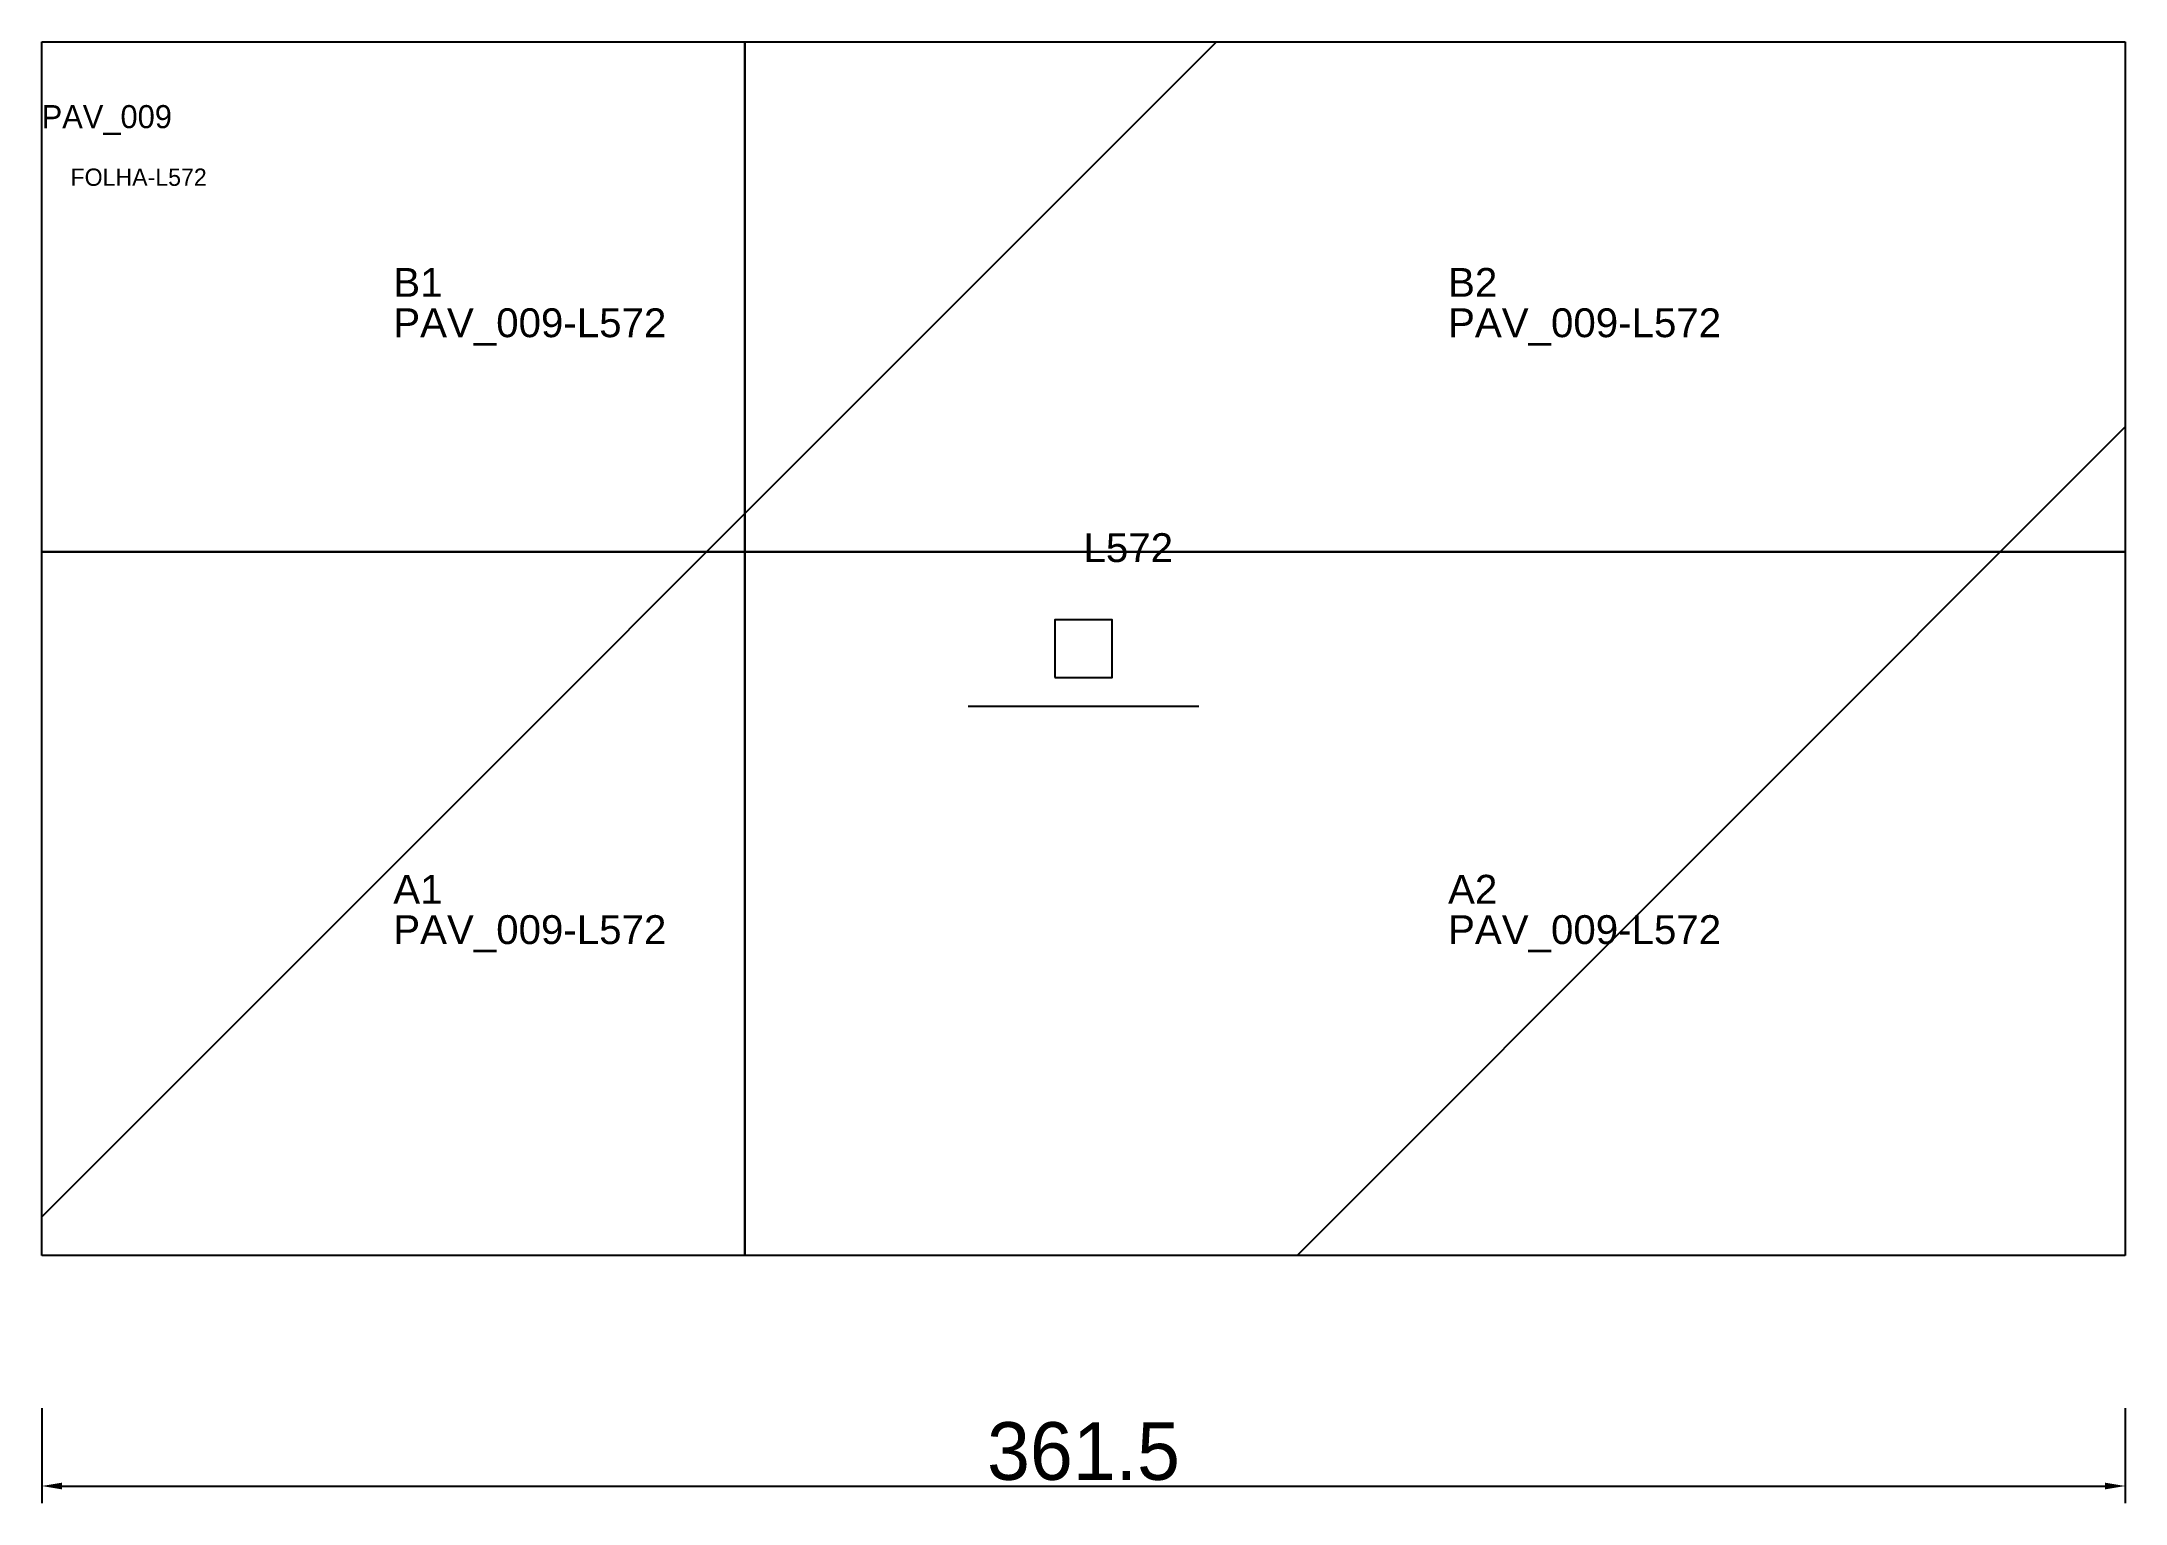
# Model space of a CAD drawing. Header units: metres. Extents: x 222 to 584, y -52 to 202.
import ezdxf

# ---------------------------------------------------------------- set-up
doc = ezdxf.new("R2010")
doc.units = ezdxf.units.M
for name, color, linetype in [('3', 3, 'CONTINUOUS'), ('AUX00', 7, 'CONTINUOUS'), ('COTA', 241, 'CONTINUOUS'), ('FOLHA', 255, 'CONTINUOUS'), ('Hachura', 251, 'CONTINUOUS'), ('NOMENCLATURA', 7, 'CONTINUOUS'), ('Nível', 160, 'CONTINUOUS'), ('Painéis', 200, 'CONTINUOUS'), ('Pilares', 5, 'CONTINUOUS'), ('SARR_2.2x7', 40, 'CONTINUOUS')]:
    doc.layers.add(name, color=color, linetype=linetype)
doc.styles.add('ARIAL', font='Arial.ttf')
doc.styles.add('STR_STANDARD', font='arial.ttf')
doc.dimstyles.new('EZ DXF', dxfattribs={"dimtxt": 10, "dimasz": 3.5, "dimexe": 3, "dimexo": 1.5, "dimgap": 1, "dimtad": 1, "dimdec": 1, "dimdsep": 46, "dimcen": 2.5, "dimazin": 3, "dimtfac": 1, "dimtmove": 0, "dimatfit": 3})

msp = doc.modelspace()

# ---------------------------------------------------------------- hatches: boundary and pattern name
at = {"layer": 'Hachura'}
h = msp.add_hatch(dxfattribs=at)
h.set_pattern_fill('ANSI31', scale=50)
h.paths.add_polyline_path([(222.2, 201.5), (583.7, 201.5), (583.7, -9), (222.2, -9)])
h = msp.add_hatch(dxfattribs=at)
h.set_pattern_fill('ANSI31', scale=50)
h.paths.add_polyline_path([(222.2, 201.5), (583.7, 201.5), (583.7, -9), (222.2, -9)])

# ---------------------------------------------------------------- linework, layer by layer
at = {"layer": '3'}
for points in [[(344.2, -9), (344.2, 201.5)], [(344.2, -9), (344.2, 201.5)], [(222.2, 113), (583.7, 113)], [(222.2, 113), (583.7, 113)]]:
    msp.add_lwpolyline(points, close=True, dxfattribs=at)
at = {"layer": 'Painéis', "color": 200}
for p, q in [((222.2, 201.5), (583.7, 201.5)), ((222.2, -9), (222.2, 201.5)), ((222.2, 201.5), (583.7, 201.5)), ((222.2, -9), (222.2, 201.5)), ((583.7, 201.5), (583.7, -9)), ((583.7, 201.5), (583.7, -9)), ((583.7, -9), (222.2, -9)), ((583.7, -9), (222.2, -9))]:
    msp.add_line(p, q, dxfattribs=at)
at = {"layer": 'Pilares'}
msp.add_lwpolyline([(397.95, 91.25), (407.95, 91.25), (407.95, 101.25), (397.95, 101.25)], close=True, dxfattribs=at)
msp.add_lwpolyline([(397.95, 91.25), (407.95, 91.25), (407.95, 101.25), (397.95, 101.25)], close=True, dxfattribs=at)
at = {"layer": 'SARR_2.2x7'}
msp.add_line((382.95, 86.25), (422.95, 86.25), dxfattribs=at)
msp.add_line((382.95, 86.25), (422.95, 86.25), dxfattribs=at)

# ---------------------------------------------------------------- texts
at = {"layer": '3', "style": 'STR_STANDARD'}
for s, p in [('B1', (283.2, 157.25)), ('B1', (283.2, 157.25)), ('B2', (466.2, 157.25)), ('B2', (466.2, 157.25)), ('A1', (283.2, 52)), ('A1', (283.2, 52)), ('A2', (466.2, 52)), ('A2', (466.2, 52))]:
    msp.add_text(s, height=5, dxfattribs=at).set_placement(p)
at = {"layer": 'AUX00', "style": 'STR_STANDARD'}
for p in [(283.2, 150.25), (283.2, 150.25), (466.2, 150.25), (466.2, 150.25), (283.2, 45), (283.2, 45), (466.2, 45), (466.2, 45)]:
    msp.add_text('PAV_009-L572', height=5, dxfattribs=at).set_placement(p)
at = {"layer": 'FOLHA'}
msp.add_text('FOLHA-L572', height=3, dxfattribs=at).set_placement((227.2, 176.5))
msp.add_text('FOLHA-L572', height=3, dxfattribs=at).set_placement((227.2, 176.5))
at = {"layer": 'NOMENCLATURA', "insert": (402.95, 116.25), "char_height": 5, "attachment_point": 1, "style": 'ARIAL'}
msp.add_mtext('L572', dxfattribs=at)
msp.add_mtext('L572', dxfattribs=at)
at = {"layer": 'Nível'}
msp.add_text('PAV_009', height=4, dxfattribs=at).set_placement((222.2, 186.5))
msp.add_text('PAV_009', height=4, dxfattribs=at).set_placement((222.2, 186.5))

# ---------------------------------------------------------------- dimensions: what is measured, and where the dimension line sits
at = {"layer": 'COTA'}
msp.add_linear_dim(base=(222.2, -49), p1=(222.2, -34), p2=(583.7, -34), dimstyle='EZ DXF', dxfattribs=at).render()
msp.add_linear_dim(base=(222.2, -49), p1=(222.2, -34), p2=(583.7, -34), dimstyle='EZ DXF', dxfattribs=at).render()

doc.saveas('drawing.dxf')
